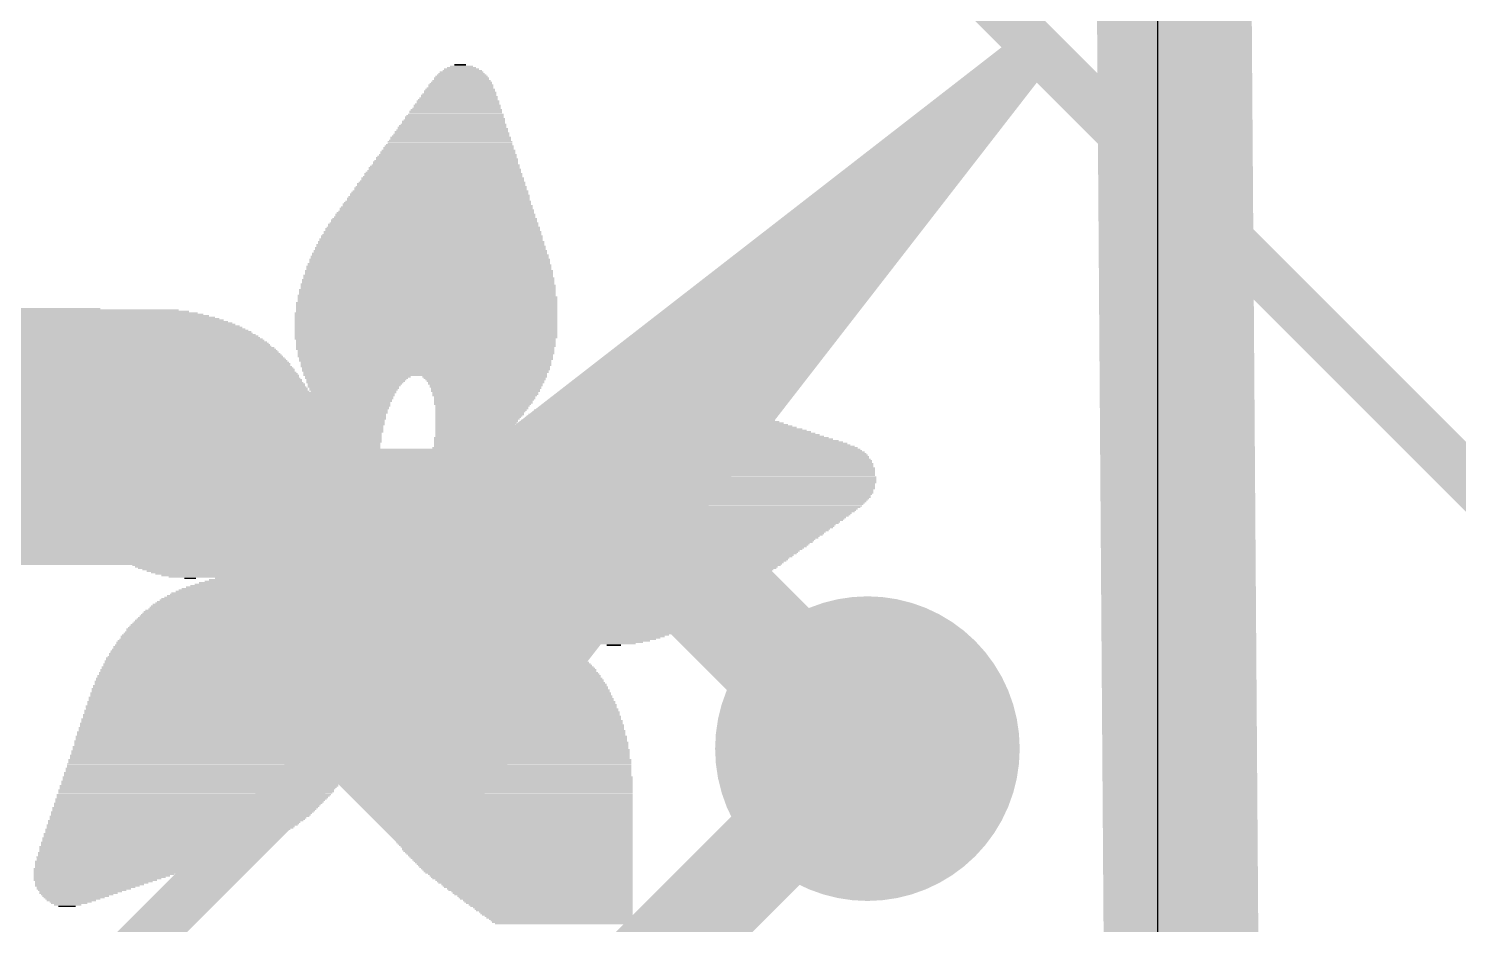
# Model space of a CAD drawing. Extents: x -6.2 to 31.5, y -7.3 to 25.4.
# Drawn here: x 14.815 to 18.57, y 9.19 to 11.543 of the extents above; entities that cross this region are included whole.
import ezdxf

# ---------------------------------------------------------------- set-up
doc = ezdxf.new("R2010")
doc.units = 0
for name, color, linetype in [('1', 12, 'CONTINUOUS'), ('16', 132, 'CONTINUOUS'), ('18', 110, 'CONTINUOUS'), ('20', 53, 'CONTINUOUS'), ('21', 40, 'CONTINUOUS'), ('47', 253, 'CONTINUOUS')]:
    doc.layers.add(name, color=color, linetype=linetype)

# ---------------------------------------------------------------- blocks, each defined once
blk = doc.blocks.new('RECT')
blk.add_solid([(-0.5, -0.5), (0.5, -0.5), (-0.5, 0.5), (0.5, 0.5)])
blk = doc.blocks.new('ROUNDV')
at = {"const_width": 0.5}
blk.add_lwpolyline([(0, -0.25, 1), (0, 0.25, 1), (0, -0.25)], format="xyb", dxfattribs=at)

msp = doc.modelspace()

# ---------------------------------------------------------------- linework, layer by layer
at = {"layer": '1', "const_width": 0.254}
msp.add_lwpolyline([(15.494, 8.128), (17.018, 9.652)], dxfattribs=at)
at = {"layer": '1', "const_width": 0.127}
msp.add_lwpolyline([(17.0629, 9.6071, 1), (16.9731, 9.6969)], format="xyb", dxfattribs=at)
at = {"layer": '16'}
for points, const_width in [([(17.78, 17.78), (17.907, 0)], 0.4064), ([(9.017, 10.287), (16.383, 10.287)], 0.3048), ([(16.383, 10.287), (17.018, 9.652)], 0.3048)]:
    msp.add_lwpolyline(points, dxfattribs=dict(at, const_width=const_width))
at = {"layer": '16', "const_width": 0.1524}
for points in [[(16.4369, 10.3409, 1), (16.3291, 10.2331)], [(16.383, 10.2108, 1), (16.383, 10.3632)], [(16.9641, 9.5981, 1), (17.0719, 9.7059)]]:
    msp.add_lwpolyline(points, format="xyb", dxfattribs=at)
at = {"layer": '20'}
msp.add_line((17.78, 15.24), (17.78, 2.54), dxfattribs=at)
at = {"layer": '47', "const_width": 0.13}
for points in [[(14.478, 14.478), (18.8414, 10.1146)], [(17.4165, 11.4475), (13.7855, 7.8165)], [(17.4165, 11.4475), (15.3983, 9.8808)], [(17.4165, 11.4475), (15.4402, 9.8389)], [(17.4165, 11.4475), (15.5321, 9.7469)], [(15.7159, 9.5631), (17.4165, 11.4475)], [(15.8079, 9.4712), (17.4165, 11.4475)], [(15.8498, 9.4293), (17.4165, 11.4475)], [(15.3983, 9.8808), (15.8498, 9.4293)]]:
    msp.add_lwpolyline(points, dxfattribs=at)
at = {"layer": '47', "const_width": 0.065}
for points in [[(17.4422, 11.4276, 1), (17.3909, 11.4675)], [(17.4417, 11.427, 1), (17.3913, 11.4681)], [(17.4407, 11.4258, 1), (17.3924, 11.4693)], [(17.4395, 11.4246, 1), (17.3936, 11.4705)], [(17.4383, 11.4234, 1), (17.3948, 11.4717)], [(17.4371, 11.4223, 1), (17.396, 11.4727)], [(17.4365, 11.4219, 1), (17.3966, 11.4732)], [(15.4213, 9.9037, 1), (15.3753, 9.8578)], [(15.3784, 9.9064, 1), (15.4182, 9.8551)], [(15.4197, 9.8641, 1), (15.4607, 9.8137)], [(15.5103, 9.7711, 1), (15.5539, 9.7228)], [(15.6918, 9.5849, 1), (15.7401, 9.5413)], [(15.7827, 9.4917, 1), (15.8331, 9.4507)], [(15.8241, 9.4492, 1), (15.8754, 9.4094)], [(15.8268, 9.4063, 1), (15.8727, 9.4523)]]:
    msp.add_lwpolyline(points, format="xyb", dxfattribs=at)

# ---------------------------------------------------------------- block references
at = {"layer": '18', "xscale": 0.8001, "yscale": 0.8001}
msp.add_blockref('ROUNDV', (17.018, 9.652), dxfattribs=at)
msp.add_blockref('ROUNDV', (17.018, 9.652), dxfattribs=at)
at = {"layer": '21'}
for p, xscale, yscale in [((15.9519, 11.4173), 0.1371, 0.0038), ((15.9519, 11.4211), 0.1295, 0.0038), ((15.9519, 11.4249), 0.1219, 0.0038), ((15.9519, 11.4287), 0.1143, 0.0038), ((15.9538, 11.4325), 0.1029, 0.0038), ((15.9519, 11.4364), 0.0915, 0.0039), ((15.9518, 11.4402), 0.0762, 0.0038), ((15.9519, 11.444), 0.0609, 0.0038), ((15.9481, 11.4478), 0.0305, 0.0038), ((15.9462, 11.3792), 0.1867, 0.0038), ((15.9481, 11.383), 0.1829, 0.0038), ((15.9481, 11.3868), 0.1753, 0.0038), ((15.95, 11.3944), 0.1715, 0.0038), ((15.95, 11.3906), 0.1715, 0.0038), ((15.9499, 11.3983), 0.1638, 0.0039), ((15.9518, 11.4021), 0.16, 0.0038), ((15.9518, 11.4059), 0.1524, 0.0038), ((15.9518, 11.4135), 0.1448, 0.0038), ((15.9518, 11.4097), 0.1448, 0.0038), ((15.9404, 11.3411), 0.2286, 0.0038), ((15.9404, 11.3449), 0.221, 0.0038), ((15.9423, 11.3525), 0.2172, 0.0038), ((15.9423, 11.3487), 0.2172, 0.0038), ((15.9423, 11.3563), 0.2096, 0.0038), ((15.9442, 11.3602), 0.2058, 0.0039), ((15.9443, 11.3678), 0.1981, 0.0038), ((15.9462, 11.364), 0.2019, 0.0038), ((15.9462, 11.3716), 0.1943, 0.0038), ((15.9481, 11.3754), 0.1905, 0.0038), ((15.9328, 11.303), 0.2667, 0.0038), ((15.9328, 11.3106), 0.2591, 0.0038), ((15.9347, 11.3068), 0.2629, 0.0038), ((15.9347, 11.3144), 0.2552, 0.0038), ((15.9366, 11.3182), 0.2514, 0.0038), ((15.9366, 11.3259), 0.2438, 0.0038), ((15.9366, 11.3221), 0.2438, 0.0039), ((15.9385, 11.3297), 0.24, 0.0038), ((15.9385, 11.3335), 0.2324, 0.0038), ((15.9404, 11.3373), 0.2286, 0.0038), ((15.9252, 11.2725), 0.2972, 0.0038), ((15.9271, 11.2687), 0.301, 0.0038), ((15.9271, 11.2763), 0.2934, 0.0038), ((15.929, 11.2801), 0.2896, 0.0038), ((15.9271, 11.284), 0.2857, 0.0039), ((15.929, 11.2878), 0.2819, 0.0038), ((15.9309, 11.2916), 0.2781, 0.0038), ((15.9309, 11.2992), 0.2705, 0.0038), ((15.9309, 11.2954), 0.2705, 0.0038), ((15.9176, 11.2306), 0.3429, 0.0038), ((15.9195, 11.2344), 0.3391, 0.0038), ((15.9195, 11.2382), 0.3315, 0.0038), ((15.9214, 11.2459), 0.3277, 0.0039), ((15.9214, 11.242), 0.3277, 0.0038), ((15.9214, 11.2497), 0.3201, 0.0038), ((15.9233, 11.2573), 0.3163, 0.0038), ((15.9233, 11.2535), 0.3163, 0.0038), ((15.9233, 11.2611), 0.3086, 0.0038), ((15.9252, 11.2649), 0.3048, 0.0038), ((15.9099, 11.1925), 0.381, 0.0038), ((15.9118, 11.1963), 0.3772, 0.0038), ((15.9118, 11.2039), 0.3696, 0.0038), ((15.9137, 11.2001), 0.3734, 0.0038), ((15.9138, 11.2078), 0.3657, 0.0039), ((15.9157, 11.2116), 0.3619, 0.0038), ((15.9157, 11.2192), 0.3543, 0.0038), ((15.9157, 11.2154), 0.3543, 0.0038), ((15.9176, 11.223), 0.3505, 0.0038), ((15.9176, 11.2268), 0.3429, 0.0038), ((15.9024, 11.1544), 0.4191, 0.0038), ((15.9043, 11.162), 0.4153, 0.0038), ((15.9043, 11.1582), 0.4153, 0.0038), ((15.9042, 11.1658), 0.4076, 0.0038), ((15.9061, 11.1697), 0.4038, 0.0039), ((15.9061, 11.1773), 0.3962, 0.0038), ((15.908, 11.1735), 0.4, 0.0038), ((15.908, 11.1811), 0.3924, 0.0038), ((15.9099, 11.1849), 0.3886, 0.0038), ((15.9099, 11.1887), 0.381, 0.0038), ((15.8966, 11.1163), 0.461, 0.0038), ((15.8966, 11.1239), 0.4534, 0.0038), ((15.8966, 11.1201), 0.4534, 0.0038), ((15.8985, 11.1277), 0.4496, 0.0038), ((15.8985, 11.1354), 0.442, 0.0038), ((15.8985, 11.1316), 0.442, 0.0039), ((15.9004, 11.1392), 0.4382, 0.0038), ((15.9004, 11.143), 0.4306, 0.0038), ((15.9023, 11.1506), 0.4268, 0.0038), ((15.9023, 11.1468), 0.4268, 0.0038), ((15.8871, 11.082), 0.4953, 0.0038), ((15.889, 11.0782), 0.4991, 0.0038), ((15.889, 11.0858), 0.4915, 0.0038), ((15.8909, 11.0896), 0.4877, 0.0038), ((15.8909, 11.0973), 0.4801, 0.0038), ((15.8909, 11.0935), 0.4801, 0.0039), ((15.8928, 11.1011), 0.4762, 0.0038), ((15.8928, 11.1087), 0.4686, 0.0038), ((15.8947, 11.1049), 0.4724, 0.0038), ((15.8947, 11.1125), 0.4648, 0.0038), ((15.8795, 11.0401), 0.5411, 0.0038), ((15.8814, 11.0439), 0.5373, 0.0038), ((15.8814, 11.0477), 0.5295, 0.0038), ((15.8833, 11.0554), 0.5257, 0.0039), ((15.8833, 11.0515), 0.5257, 0.0038), ((15.8833, 11.0592), 0.5181, 0.0038), ((15.8852, 11.063), 0.5143, 0.0038), ((15.8852, 11.0706), 0.5067, 0.0038), ((15.8871, 11.0668), 0.5105, 0.0038), ((15.8871, 11.0744), 0.5029, 0.0038), ((15.8757, 11.0096), 0.5715, 0.0038), ((15.8757, 11.0058), 0.5715, 0.0038), ((15.8757, 11.0173), 0.5639, 0.0039), ((15.8757, 11.0134), 0.5639, 0.0038), ((15.8776, 11.0211), 0.5601, 0.0038), ((15.8776, 11.0287), 0.5525, 0.0038), ((15.8776, 11.0249), 0.5525, 0.0038), ((15.8795, 11.0325), 0.5487, 0.0038), ((15.8795, 11.0363), 0.5411, 0.0038), ((15.8699, 10.9677), 0.6058, 0.0038), ((15.8699, 10.9753), 0.5982, 0.0038), ((15.8718, 10.9715), 0.602, 0.0038), ((15.8718, 10.983), 0.5944, 0.0038), ((15.8718, 10.9792), 0.5944, 0.0039), ((15.8719, 10.9906), 0.5867, 0.0038), ((15.8719, 10.9868), 0.5867, 0.0038), ((15.8738, 10.9982), 0.5829, 0.0038), ((15.8738, 10.9944), 0.5829, 0.0038), ((15.8738, 11.002), 0.5753, 0.0038), ((15.868, 10.9372), 0.6324, 0.0038), ((15.868, 10.9334), 0.6324, 0.0038), ((15.868, 10.9296), 0.6324, 0.0038), ((15.868, 10.9449), 0.6248, 0.0038), ((15.868, 10.9411), 0.6248, 0.0039), ((15.868, 10.9525), 0.6172, 0.0038), ((15.8699, 10.9487), 0.621, 0.0038), ((15.8699, 10.9601), 0.6134, 0.0038), ((15.8699, 10.9563), 0.6134, 0.0038), ((15.8699, 10.9639), 0.6058, 0.0038), ((15.8642, 10.8953), 0.6554, 0.0038), ((15.8642, 10.8915), 0.6554, 0.0038), ((15.8662, 10.9068), 0.6515, 0.0038), ((15.8662, 10.903), 0.6515, 0.0039), ((15.8662, 10.8991), 0.6515, 0.0038), ((15.8662, 10.9182), 0.6439, 0.0038), ((15.8662, 10.9144), 0.6439, 0.0038), ((15.8662, 10.9106), 0.6439, 0.0038), ((15.8661, 10.9258), 0.6362, 0.0038), ((15.8681, 10.922), 0.6401, 0.0038), ((15.8623, 10.8572), 0.6744, 0.0038), ((15.8623, 10.8534), 0.6744, 0.0038), ((15.8623, 10.8725), 0.6668, 0.0038), ((15.8642, 10.8687), 0.6706, 0.0038), ((15.8642, 10.8649), 0.6706, 0.0039), ((15.8642, 10.861), 0.6706, 0.0038), ((15.8642, 10.8839), 0.663, 0.0038), ((15.8642, 10.8801), 0.663, 0.0038), ((15.8642, 10.8763), 0.663, 0.0038), ((15.8661, 10.8877), 0.6592, 0.0038), ((15.8604, 10.8229), 0.6858, 0.0038), ((15.8604, 10.8191), 0.6858, 0.0038), ((15.8604, 10.8153), 0.6858, 0.0038), ((15.8604, 10.842), 0.6782, 0.0038), ((15.8623, 10.8382), 0.682, 0.0038), ((15.8623, 10.8344), 0.682, 0.0038), ((15.8623, 10.8306), 0.682, 0.0038), ((15.8623, 10.8268), 0.682, 0.0039), ((15.8623, 10.8496), 0.6744, 0.0038), ((15.8623, 10.8458), 0.6744, 0.0038), ((14.9727, 10.781), 0.6858, 0.0038), ((14.9784, 10.7772), 0.6972, 0.0038), ((14.9689, 10.7848), 0.6705, 0.0038), ((14.9651, 10.7887), 0.6477, 0.0039), ((14.9594, 10.7925), 0.6287, 0.0038), ((14.9555, 10.7963), 0.6058, 0.0038), ((14.9479, 10.8001), 0.5754, 0.0038), ((14.9403, 10.8039), 0.5372, 0.0038), ((14.8527, 10.8077), 0.3009, 0.0038), ((15.8585, 10.7963), 0.6896, 0.0038), ((15.8585, 10.7925), 0.6896, 0.0038), ((15.8585, 10.7887), 0.6896, 0.0039), ((15.8585, 10.7848), 0.6896, 0.0038), ((15.8585, 10.781), 0.6896, 0.0038), ((15.8585, 10.7772), 0.6896, 0.0038), ((15.8604, 10.8115), 0.6858, 0.0038), ((15.8604, 10.8077), 0.6858, 0.0038), ((15.8604, 10.8039), 0.6858, 0.0038), ((15.8604, 10.8001), 0.6858, 0.0038), ((15.007, 10.7429), 0.7925, 0.0038), ((15.0051, 10.7467), 0.7887, 0.0038), ((14.9955, 10.7582), 0.762, 0.0038), ((14.9993, 10.7544), 0.7696, 0.0038), ((15.0032, 10.7506), 0.7773, 0.0039), ((14.9936, 10.762), 0.7506, 0.0038), ((14.986, 10.7696), 0.7278, 0.0038), ((14.9898, 10.7658), 0.7354, 0.0038), ((14.9822, 10.7734), 0.7124, 0.0038), ((15.8585, 10.7734), 0.6896, 0.0038), ((15.8585, 10.7696), 0.6896, 0.0038), ((15.8585, 10.7658), 0.6896, 0.0038), ((15.8585, 10.762), 0.6896, 0.0038), ((15.8585, 10.7582), 0.6896, 0.0038), ((15.8585, 10.7544), 0.6896, 0.0038), ((15.8585, 10.7506), 0.6896, 0.0039), ((15.8585, 10.7467), 0.6896, 0.0038), ((15.8585, 10.7429), 0.6896, 0.0038), ((15.0241, 10.7163), 0.842, 0.0038), ((15.0145, 10.7315), 0.8153, 0.0038), ((15.0184, 10.7277), 0.823, 0.0038), ((15.0203, 10.7239), 0.8268, 0.0038), ((15.0241, 10.7201), 0.8344, 0.0038), ((15.0279, 10.7125), 0.842, 0.0039), ((15.0298, 10.7086), 0.8458, 0.0038), ((15.0336, 10.7048), 0.8534, 0.0038), ((15.0089, 10.7391), 0.8039, 0.0038), ((15.0127, 10.7353), 0.8115, 0.0038), ((15.8585, 10.7391), 0.6896, 0.0038), ((15.8585, 10.7353), 0.6896, 0.0038), ((15.8585, 10.7315), 0.6896, 0.0038), ((15.8566, 10.7277), 0.6858, 0.0038), ((15.8585, 10.7239), 0.682, 0.0038), ((15.8585, 10.7201), 0.682, 0.0038), ((15.8585, 10.7163), 0.682, 0.0038), ((15.8585, 10.7125), 0.682, 0.0039), ((15.8585, 10.7086), 0.682, 0.0038), ((15.8566, 10.7048), 0.6782, 0.0038), ((15.0375, 10.6972), 0.8611, 0.0038), ((15.0356, 10.701), 0.8573, 0.0038), ((15.0413, 10.6934), 0.8611, 0.0038), ((15.0451, 10.6858), 0.8687, 0.0038), ((15.0432, 10.6896), 0.8649, 0.0038), ((15.0488, 10.682), 0.8687, 0.0038), ((15.0508, 10.6782), 0.8725, 0.0038), ((15.0564, 10.6705), 0.8763, 0.0038), ((15.0546, 10.6744), 0.8725, 0.0039), ((15.0602, 10.6667), 0.8763, 0.0038), ((15.8566, 10.701), 0.6782, 0.0038), ((15.8585, 10.6972), 0.6744, 0.0038), ((15.8585, 10.6934), 0.6744, 0.0038), ((15.8585, 10.6896), 0.6744, 0.0038), ((15.8566, 10.6858), 0.6706, 0.0038), ((15.8566, 10.682), 0.6706, 0.0038), ((15.8585, 10.6782), 0.6668, 0.0038), ((15.8585, 10.6744), 0.6668, 0.0039), ((15.8566, 10.6705), 0.663, 0.0038), ((15.8585, 10.6667), 0.6592, 0.0038), ((15.0642, 10.6629), 0.8763, 0.0038), ((15.0642, 10.6591), 0.8763, 0.0038), ((15.068, 10.6553), 0.8763, 0.0038), ((15.0718, 10.6515), 0.8763, 0.0038), ((15.0737, 10.6477), 0.8801, 0.0038), ((15.0756, 10.6439), 0.8763, 0.0038), ((15.0794, 10.6401), 0.8763, 0.0038), ((15.0813, 10.6363), 0.8801, 0.0039), ((15.0851, 10.6324), 0.8801, 0.0038), ((15.0869, 10.6286), 0.8763, 0.0038), ((15.8585, 10.6629), 0.6592, 0.0038), ((15.8585, 10.6591), 0.6592, 0.0038), ((15.8566, 10.6553), 0.6553, 0.0038), ((15.8585, 10.6515), 0.6515, 0.0038), ((15.8585, 10.6477), 0.6515, 0.0038), ((15.8566, 10.6439), 0.6477, 0.0038), ((15.8585, 10.6401), 0.6439, 0.0038), ((15.8566, 10.6363), 0.6401, 0.0039), ((15.8566, 10.6324), 0.6401, 0.0038), ((15.6795, 10.6286), 0.2781, 0.0038), ((16.0128, 10.6286), 0.3276, 0.0038), ((15.0907, 10.6248), 0.8763, 0.0038), ((15.0927, 10.621), 0.8801, 0.0038), ((15.0945, 10.6172), 0.8763, 0.0038), ((15.0983, 10.6134), 0.8763, 0.0038), ((15.1023, 10.6096), 0.8763, 0.0038), ((15.1023, 10.6058), 0.8763, 0.0038), ((15.1061, 10.602), 0.8763, 0.0038), ((15.1099, 10.5982), 0.8763, 0.0039), ((15.1099, 10.5943), 0.8763, 0.0038), ((15.1137, 10.5905), 0.8763, 0.0038), ((15.6757, 10.6248), 0.2705, 0.0038), ((15.6737, 10.6172), 0.259, 0.0038), ((15.6718, 10.6134), 0.2552, 0.0038), ((15.6757, 10.621), 0.2629, 0.0038), ((15.6718, 10.6096), 0.2476, 0.0038), ((15.6699, 10.6058), 0.2438, 0.0038), ((15.668, 10.602), 0.24, 0.0038), ((15.6699, 10.5982), 0.2362, 0.0039), ((15.668, 10.5943), 0.2324, 0.0038), ((15.668, 10.5905), 0.2248, 0.0038), ((16.0128, 10.6248), 0.32, 0.0038), ((16.0147, 10.621), 0.3162, 0.0038), ((16.0147, 10.6172), 0.3086, 0.0038), ((16.0166, 10.6134), 0.3048, 0.0038), ((16.0147, 10.6096), 0.301, 0.0038), ((16.0166, 10.6058), 0.2972, 0.0038), ((16.0147, 10.602), 0.2934, 0.0038), ((16.0166, 10.5982), 0.2896, 0.0039), ((16.0147, 10.5943), 0.2858, 0.0038), ((16.0147, 10.5905), 0.2858, 0.0038), ((16.3843, 10.5905), 0.301, 0.0038), ((16.3843, 10.5943), 0.2781, 0.0038), ((16.3843, 10.5982), 0.2477, 0.0039), ((16.3804, 10.602), 0.2171, 0.0038), ((16.3804, 10.6058), 0.1791, 0.0038), ((16.3786, 10.6096), 0.1295, 0.0038), ((16.3767, 10.6134), 0.0495, 0.0038), ((15.2299, 10.5867), 1.1011, 0.0038), ((15.2299, 10.5829), 1.0935, 0.0038), ((15.2299, 10.5791), 1.0935, 0.0038), ((15.2299, 10.5753), 1.0859, 0.0038), ((15.2317, 10.5715), 1.0821, 0.0038), ((15.2317, 10.5677), 1.0745, 0.0038), ((15.2317, 10.5639), 1.0745, 0.0038), ((15.2317, 10.5601), 1.0668, 0.0039), ((15.2337, 10.5562), 1.0629, 0.0038), ((15.2355, 10.5524), 1.0591, 0.0038), ((16.0147, 10.5867), 0.2782, 0.0038), ((16.0147, 10.5829), 0.2782, 0.0038), ((16.0128, 10.5791), 0.2744, 0.0038), ((16.0128, 10.5753), 0.2667, 0.0038), ((16.0128, 10.5715), 0.2667, 0.0038), ((16.007, 10.5562), 0.2553, 0.0038), ((16.0109, 10.5677), 0.2629, 0.0038), ((16.009, 10.5639), 0.2591, 0.0038), ((16.009, 10.5601), 0.2591, 0.0039), ((16.0071, 10.5524), 0.2476, 0.0038), ((16.4072, 10.5524), 0.4915, 0.0038), ((16.4033, 10.5562), 0.4762, 0.0038), ((16.4014, 10.5601), 0.4572, 0.0039), ((16.3976, 10.5639), 0.442, 0.0038), ((16.3957, 10.5677), 0.423, 0.0038), ((16.3938, 10.5715), 0.4038, 0.0038), ((16.3919, 10.5753), 0.3848, 0.0038), ((16.3881, 10.5791), 0.362, 0.0038), ((16.3862, 10.5829), 0.3429, 0.0038), ((16.3862, 10.5867), 0.32, 0.0038), ((15.2337, 10.5486), 1.0553, 0.0038), ((15.2355, 10.5448), 1.0515, 0.0038), ((15.2355, 10.541), 1.0439, 0.0038), ((15.2355, 10.5372), 1.0439, 0.0038), ((15.2375, 10.5334), 1.0401, 0.0038), ((15.2375, 10.5296), 1.0325, 0.0038), ((15.2393, 10.5258), 1.0287, 0.0038), ((15.2393, 10.522), 1.0287, 0.0039), ((15.2413, 10.5181), 1.0249, 0.0038), ((15.2413, 10.5143), 1.0173, 0.0038), ((16.0052, 10.5486), 0.2438, 0.0038), ((16.0052, 10.5448), 0.2438, 0.0038), ((16.0033, 10.541), 0.24, 0.0038), ((16.0014, 10.5372), 0.2362, 0.0038), ((15.9995, 10.5334), 0.2324, 0.0038), ((15.9995, 10.5296), 0.2324, 0.0038), ((15.9976, 10.5258), 0.2286, 0.0038), ((15.9957, 10.522), 0.2247, 0.0039), ((15.9938, 10.5181), 0.2209, 0.0038), ((15.9919, 10.5143), 0.2171, 0.0038), ((16.4414, 10.5143), 0.6668, 0.0038), ((16.4396, 10.5181), 0.6477, 0.0038), ((16.4338, 10.522), 0.6286, 0.0039), ((16.43, 10.5258), 0.6134, 0.0038), ((16.4262, 10.5296), 0.5982, 0.0038), ((16.4243, 10.5334), 0.5791, 0.0038), ((16.4205, 10.5372), 0.5639, 0.0038), ((16.4167, 10.541), 0.5487, 0.0038), ((16.4148, 10.5448), 0.5295, 0.0038), ((16.4091, 10.5486), 0.5105, 0.0038), ((15.2431, 10.5105), 1.0135, 0.0038), ((15.2431, 10.5067), 1.0135, 0.0038), ((15.2451, 10.5029), 1.0096, 0.0038), ((15.2451, 10.4991), 1.002, 0.0038), ((15.247, 10.4953), 0.9982, 0.0038), ((15.247, 10.4915), 0.9982, 0.0038), ((15.2489, 10.4877), 0.9944, 0.0038), ((15.2508, 10.4839), 0.9906, 0.0039), ((15.2489, 10.48), 0.9868, 0.0038), ((16.3519, 10.4991), 0.9372, 0.0038), ((16.3576, 10.4953), 0.9486, 0.0038), ((16.3652, 10.4915), 0.9639, 0.0038), ((16.371, 10.4877), 0.9753, 0.0038), ((16.3824, 10.48), 0.9982, 0.0038), ((15.9919, 10.5105), 0.2171, 0.0038), ((15.99, 10.5067), 0.2133, 0.0038), ((15.9881, 10.5029), 0.2095, 0.0038), ((16.3767, 10.4839), 0.9867, 0.0039), ((16.4529, 10.5029), 0.7125, 0.0038), ((16.449, 10.5067), 0.6973, 0.0038), ((16.4452, 10.5105), 0.682, 0.0038), ((15.2508, 10.4762), 0.983, 0.0038), ((15.2527, 10.4724), 0.9792, 0.0038), ((15.2546, 10.4686), 0.9754, 0.0038), ((15.2546, 10.4648), 0.9754, 0.0038), ((15.2565, 10.461), 0.9716, 0.0038), ((15.2584, 10.4572), 0.9678, 0.0038), ((15.2584, 10.4534), 0.9601, 0.0038), ((15.2584, 10.4496), 0.9601, 0.0038), ((15.2604, 10.4458), 0.9563, 0.0039), ((15.2622, 10.4419), 0.9525, 0.0038), ((16.4338, 10.4419), 1.1164, 0.0038), ((16.3976, 10.4686), 1.0364, 0.0038), ((16.4033, 10.4648), 1.0478, 0.0038), ((16.4109, 10.461), 1.063, 0.0038), ((16.4167, 10.4572), 1.0745, 0.0038), ((16.4261, 10.4496), 1.0935, 0.0038), ((16.4319, 10.4458), 1.1049, 0.0039), ((16.4224, 10.4534), 1.0859, 0.0038), ((16.3881, 10.4762), 1.0096, 0.0038), ((16.3938, 10.4724), 1.021, 0.0038), ((15.2642, 10.4381), 0.9487, 0.0038), ((15.2642, 10.4343), 0.9487, 0.0038), ((15.266, 10.4305), 0.9449, 0.0038), ((15.268, 10.4267), 0.9411, 0.0038), ((15.2698, 10.4229), 0.9373, 0.0038), ((15.2698, 10.4191), 0.9373, 0.0038), ((15.2718, 10.4153), 0.9335, 0.0038), ((15.2736, 10.4115), 0.9297, 0.0038), ((15.2736, 10.4077), 0.9297, 0.0039), ((15.0983, 10.4038), 0.5715, 0.0038), ((15.5823, 10.4038), 0.3124, 0.0038), ((16.449, 10.4077), 1.1621, 0.0039), ((16.449, 10.4038), 1.1621, 0.0038), ((16.4452, 10.4229), 1.1468, 0.0038), ((16.4471, 10.4191), 1.1506, 0.0038), ((16.4471, 10.4153), 1.1506, 0.0038), ((16.449, 10.4115), 1.1545, 0.0038), ((16.4376, 10.4381), 1.124, 0.0038), ((16.4395, 10.4343), 1.1278, 0.0038), ((16.4433, 10.4305), 1.1354, 0.0038), ((16.4452, 10.4267), 1.1392, 0.0038), ((15.0927, 10.4), 0.5524, 0.0038), ((15.0908, 10.3962), 0.541, 0.0038), ((15.0889, 10.3924), 0.5372, 0.0038), ((15.0889, 10.3886), 0.5296, 0.0038), ((15.0908, 10.3848), 0.5258, 0.0038), ((15.0908, 10.381), 0.5182, 0.0038), ((15.0908, 10.3772), 0.5182, 0.0038), ((15.0927, 10.3734), 0.5144, 0.0038), ((15.0946, 10.3696), 0.5106, 0.0039), ((15.0965, 10.3657), 0.5068, 0.0038), ((15.5937, 10.4), 0.2896, 0.0038), ((15.6014, 10.3962), 0.2743, 0.0038), ((15.6071, 10.3924), 0.2629, 0.0038), ((15.6128, 10.3886), 0.2515, 0.0038), ((15.6185, 10.3848), 0.2401, 0.0038), ((15.6223, 10.381), 0.2324, 0.0038), ((15.628, 10.3772), 0.221, 0.0038), ((15.6318, 10.3734), 0.2134, 0.0038), ((15.6375, 10.3696), 0.2096, 0.0039), ((15.6414, 10.3657), 0.2019, 0.0038), ((16.4472, 10.3734), 1.1811, 0.0038), ((16.4472, 10.3696), 1.1811, 0.0039), ((16.449, 10.3657), 1.1849, 0.0038), ((16.449, 10.381), 1.1773, 0.0038), ((16.449, 10.3772), 1.1773, 0.0038), ((16.449, 10.3924), 1.1697, 0.0038), ((16.451, 10.3886), 1.1735, 0.0038), ((16.451, 10.3848), 1.1735, 0.0038), ((16.451, 10.4), 1.1659, 0.0038), ((16.451, 10.3962), 1.1659, 0.0038), ((15.0965, 10.3619), 0.5068, 0.0038), ((15.0984, 10.3581), 0.503, 0.0038), ((15.1003, 10.3543), 0.4992, 0.0038), ((15.1022, 10.3505), 0.503, 0.0038), ((15.1042, 10.3467), 0.4991, 0.0038), ((15.108, 10.3429), 0.4991, 0.0038), ((15.1099, 10.3391), 0.4953, 0.0038), ((15.1118, 10.3353), 0.4991, 0.0038), ((15.1156, 10.3315), 0.4991, 0.0039), ((15.1175, 10.3276), 0.4953, 0.0038), ((15.6452, 10.3619), 0.1943, 0.0038), ((15.6471, 10.3581), 0.1905, 0.0038), ((15.6509, 10.3543), 0.1829, 0.0038), ((15.6566, 10.3505), 0.1791, 0.0038), ((15.6585, 10.3467), 0.1753, 0.0038), ((15.6623, 10.3429), 0.1676, 0.0038), ((15.6642, 10.3391), 0.1638, 0.0038), ((15.6699, 10.3353), 0.16, 0.0038), ((15.6718, 10.3315), 0.1562, 0.0039), ((15.6737, 10.3276), 0.1524, 0.0038), ((16.4338, 10.3276), 1.2002, 0.0038), ((16.4357, 10.3315), 1.1964, 0.0039), ((16.4395, 10.3391), 1.1964, 0.0038), ((16.4395, 10.3353), 1.1964, 0.0038), ((16.4414, 10.3467), 1.1925, 0.0038), ((16.4414, 10.3429), 1.1925, 0.0038), ((16.4453, 10.3543), 1.1925, 0.0038), ((16.4453, 10.3505), 1.1925, 0.0038), ((16.4472, 10.3619), 1.1887, 0.0038), ((16.4472, 10.3581), 1.1887, 0.0038), ((15.1212, 10.3238), 0.4953, 0.0038), ((15.1232, 10.32), 0.4991, 0.0038), ((15.127, 10.3162), 0.4991, 0.0038), ((15.1308, 10.3124), 0.4991, 0.0038), ((15.1365, 10.3048), 0.503, 0.0038), ((15.1346, 10.3086), 0.4991, 0.0038), ((15.1403, 10.301), 0.503, 0.0038), ((15.1442, 10.2972), 0.5029, 0.0038), ((15.1461, 10.2934), 0.5067, 0.0039), ((15.1499, 10.2895), 0.5067, 0.0038), ((15.6794, 10.3238), 0.1486, 0.0038), ((15.6813, 10.32), 0.1448, 0.0038), ((15.6851, 10.3162), 0.1448, 0.0038), ((15.689, 10.3124), 0.1447, 0.0038), ((15.6909, 10.3086), 0.1409, 0.0038), ((15.6947, 10.3048), 0.1409, 0.0038), ((15.6985, 10.301), 0.141, 0.0038), ((15.7042, 10.2972), 0.1448, 0.0038), ((16.3214, 10.2934), 1.3716, 0.0039), ((15.8471, 10.2895), 0.4153, 0.0038), ((16.4071, 10.2972), 1.2078, 0.0038), ((16.4129, 10.301), 1.2039, 0.0038), ((16.4167, 10.3048), 1.2039, 0.0038), ((16.4205, 10.3086), 1.2039, 0.0038), ((16.4243, 10.3124), 1.204, 0.0038), ((16.4262, 10.3162), 1.2002, 0.0038), ((16.43, 10.32), 1.2002, 0.0038), ((16.4338, 10.3238), 1.2002, 0.0038), ((16.5786, 10.2895), 0.8496, 0.0038), ((15.1537, 10.2857), 0.5067, 0.0038), ((15.1593, 10.2819), 0.5105, 0.0038), ((15.1631, 10.2781), 0.5105, 0.0038), ((15.167, 10.2743), 0.5182, 0.0038), ((15.1708, 10.2705), 0.5182, 0.0038), ((15.1765, 10.2667), 0.522, 0.0038), ((15.1803, 10.2629), 0.522, 0.0038), ((15.186, 10.2591), 0.5258, 0.0038), ((15.1898, 10.2553), 0.5258, 0.0039), ((15.1956, 10.2514), 0.5295, 0.0038), ((15.8375, 10.2857), 0.3886, 0.0038), ((15.828, 10.2819), 0.3696, 0.0038), ((15.8223, 10.2781), 0.3506, 0.0038), ((15.8185, 10.2743), 0.3353, 0.0038), ((15.8128, 10.2705), 0.3239, 0.0038), ((15.809, 10.2667), 0.3086, 0.0038), ((15.8052, 10.2629), 0.3009, 0.0038), ((15.8033, 10.2591), 0.2895, 0.0038), ((15.7995, 10.2553), 0.2819, 0.0039), ((15.7957, 10.2514), 0.2743, 0.0038), ((16.5862, 10.2857), 0.8268, 0.0038), ((16.5881, 10.2819), 0.8078, 0.0038), ((16.5901, 10.2781), 0.7963, 0.0038), ((16.5919, 10.2743), 0.7848, 0.0038), ((16.5919, 10.2705), 0.7696, 0.0038), ((16.5919, 10.2667), 0.762, 0.0038), ((16.5919, 10.2629), 0.7544, 0.0038), ((16.59, 10.2591), 0.743, 0.0038), ((16.59, 10.2553), 0.7354, 0.0039), ((16.5881, 10.2514), 0.7316, 0.0038), ((15.2013, 10.2476), 0.5334, 0.0038), ((15.207, 10.2438), 0.5372, 0.0038), ((15.2127, 10.24), 0.541, 0.0038), ((15.2165, 10.2362), 0.5486, 0.0038), ((15.2241, 10.2324), 0.5563, 0.0038), ((15.2299, 10.2286), 0.5601, 0.0038), ((15.2393, 10.2248), 0.5639, 0.0038), ((15.2451, 10.221), 0.5677, 0.0038), ((15.2546, 10.2172), 0.5792, 0.0039), ((15.769, 10.2172), 0.2439, 0.0039), ((15.7728, 10.221), 0.2439, 0.0038), ((15.7785, 10.2286), 0.2476, 0.0038), ((15.7766, 10.2248), 0.2438, 0.0038), ((15.7919, 10.2476), 0.2667, 0.0038), ((15.79, 10.2438), 0.2629, 0.0038), ((15.7861, 10.24), 0.2552, 0.0038), ((15.7842, 10.2362), 0.2514, 0.0038), ((15.7823, 10.2324), 0.2476, 0.0038), ((16.5614, 10.221), 0.6934, 0.0038), ((16.5595, 10.2172), 0.6896, 0.0039), ((16.5672, 10.2248), 0.6973, 0.0038), ((16.5785, 10.24), 0.7125, 0.0038), ((16.5843, 10.2476), 0.7239, 0.0038), ((16.5824, 10.2438), 0.7201, 0.0038), ((16.5767, 10.2362), 0.7087, 0.0038), ((16.5748, 10.2324), 0.7049, 0.0038), ((16.5709, 10.2286), 0.6973, 0.0038), ((15.2642, 10.2133), 0.5905, 0.0038), ((15.2775, 10.2095), 0.6096, 0.0038), ((15.4318, 10.2057), 0.9106, 0.0038), ((15.4337, 10.2019), 0.9068, 0.0038), ((15.4356, 10.1981), 0.903, 0.0038), ((15.4394, 10.1943), 0.8954, 0.0038), ((15.4413, 10.1905), 0.8916, 0.0038), ((15.4432, 10.1867), 0.8878, 0.0038), ((15.447, 10.1829), 0.8878, 0.0038), ((15.4509, 10.1791), 0.8801, 0.0039), ((15.7557, 10.2095), 0.2629, 0.0038), ((15.7652, 10.2133), 0.2515, 0.0038), ((16.5043, 10.1791), 0.6934, 0.0039), ((16.5138, 10.1829), 0.6896, 0.0038), ((16.5176, 10.1867), 0.6896, 0.0038), ((16.5233, 10.1905), 0.6858, 0.0038), ((16.531, 10.1943), 0.6858, 0.0038), ((16.5348, 10.1981), 0.6858, 0.0038), ((16.5405, 10.2019), 0.682, 0.0038), ((16.5462, 10.2057), 0.6858, 0.0038), ((16.55, 10.2095), 0.6858, 0.0038), ((16.5557, 10.2133), 0.6896, 0.0038), ((15.4547, 10.1752), 0.8801, 0.0038), ((15.4585, 10.1714), 0.8801, 0.0038), ((15.4661, 10.1676), 0.8801, 0.0038), ((15.4718, 10.1638), 0.8839, 0.0038), ((15.4794, 10.16), 0.884, 0.0038), ((15.487, 10.1562), 0.8839, 0.0038), ((15.4966, 10.1524), 0.8953, 0.0038), ((15.5137, 10.1486), 0.9144, 0.0038), ((15.9347, 10.1448), 1.7412, 0.0038), ((15.9347, 10.141), 1.726, 0.0039), ((16.4243, 10.1486), 0.7696, 0.0038), ((16.4414, 10.1524), 0.743, 0.0038), ((16.4548, 10.1562), 0.7315, 0.0038), ((16.4642, 10.16), 0.7201, 0.0038), ((16.4757, 10.1638), 0.7124, 0.0038), ((16.4834, 10.1676), 0.7049, 0.0038), ((16.491, 10.1714), 0.6973, 0.0038), ((16.4986, 10.1752), 0.6972, 0.0038), ((15.9366, 10.1371), 1.7145, 0.0038), ((15.9385, 10.1333), 1.703, 0.0038), ((15.9385, 10.1295), 1.6878, 0.0038), ((15.9404, 10.1257), 1.6764, 0.0038), ((15.9423, 10.1219), 1.6574, 0.0038), ((15.9462, 10.1181), 1.6421, 0.0038), ((15.95, 10.1143), 1.6269, 0.0038), ((15.9518, 10.1105), 1.6078, 0.0038), ((15.9576, 10.1067), 1.5887, 0.0038), ((15.9633, 10.1029), 1.5621, 0.0039), ((15.3861, 10.0648), 0.3695, 0.0039), ((15.3918, 10.0686), 0.3657, 0.0038), ((15.3994, 10.0724), 0.3658, 0.0038), ((15.2393, 10.099), 0.0305, 0.0038), ((15.4089, 10.0762), 0.362, 0.0038), ((15.4184, 10.08), 0.3581, 0.0038), ((15.428, 10.0838), 0.3543, 0.0038), ((15.4375, 10.0876), 0.3505, 0.0038), ((15.4509, 10.0914), 0.3467, 0.0038), ((15.4623, 10.0952), 0.3467, 0.0038), ((16.0223, 10.099), 1.4364, 0.0038), ((16.2014, 10.0952), 1.0706, 0.0038), ((16.2014, 10.0914), 1.0554, 0.0038), ((16.2014, 10.0876), 1.0478, 0.0038), ((16.1995, 10.0838), 1.0363, 0.0038), ((16.1975, 10.0762), 1.0249, 0.0038), ((16.1995, 10.08), 1.0287, 0.0038), ((16.1957, 10.0724), 1.0135, 0.0038), ((15.7556, 10.0648), 0.1334, 0.0039), ((16.1938, 10.0686), 1.0097, 0.0038), ((16.2738, 10.0648), 0.842, 0.0039), ((15.3289, 10.0267), 0.3848, 0.0039), ((15.3327, 10.0305), 0.3848, 0.0038), ((15.3384, 10.0343), 0.381, 0.0038), ((15.3422, 10.0381), 0.381, 0.0038), ((15.3499, 10.0419), 0.381, 0.0038), ((15.3537, 10.0457), 0.381, 0.0038), ((15.3594, 10.0495), 0.3772, 0.0038), ((15.3651, 10.0533), 0.3734, 0.0038), ((15.3727, 10.0571), 0.3734, 0.0038), ((15.3765, 10.0609), 0.3734, 0.0038), ((15.7404, 10.0267), 0.1181, 0.0039), ((15.7442, 10.0419), 0.1181, 0.0038), ((15.7442, 10.0381), 0.1181, 0.0038), ((15.7442, 10.0343), 0.1181, 0.0038), ((15.7423, 10.0305), 0.1143, 0.0038), ((15.7518, 10.0609), 0.1258, 0.0038), ((15.7499, 10.0571), 0.122, 0.0038), ((15.748, 10.0533), 0.1182, 0.0038), ((15.748, 10.0495), 0.1182, 0.0038), ((15.7461, 10.0457), 0.1143, 0.0038), ((16.2738, 10.0609), 0.8268, 0.0038), ((16.2757, 10.0571), 0.8154, 0.0038), ((16.2737, 10.0533), 0.8039, 0.0038), ((16.2757, 10.0495), 0.7925, 0.0038), ((16.2757, 10.0457), 0.7848, 0.0038), ((16.2738, 10.0419), 0.7734, 0.0038), ((16.2738, 10.0381), 0.7658, 0.0038), ((16.2719, 10.0343), 0.7544, 0.0038), ((16.2719, 10.0305), 0.7468, 0.0038), ((16.2719, 10.0267), 0.7391, 0.0039), ((15.2908, 9.9886), 0.3924, 0.0039), ((15.2927, 9.9924), 0.3886, 0.0038), ((15.2965, 9.9962), 0.3886, 0.0038), ((15.3003, 10), 0.3886, 0.0038), ((15.3041, 10.0038), 0.3886, 0.0038), ((15.3079, 10.0076), 0.3887, 0.0038), ((15.3117, 10.0114), 0.3887, 0.0038), ((15.3156, 10.0152), 0.3886, 0.0038), ((15.3213, 10.019), 0.3848, 0.0038), ((15.3251, 10.0228), 0.3848, 0.0038), ((15.7328, 9.9886), 0.1409, 0.0039), ((15.7328, 9.9962), 0.1333, 0.0038), ((15.7328, 9.9924), 0.1333, 0.0038), ((15.7347, 10.0038), 0.1295, 0.0038), ((15.7347, 10), 0.1295, 0.0038), ((15.7366, 10.0114), 0.1257, 0.0038), ((15.7366, 10.0076), 0.1257, 0.0038), ((15.7385, 10.019), 0.1219, 0.0038), ((15.7385, 10.0152), 0.1219, 0.0038), ((15.7404, 10.0228), 0.1181, 0.0038), ((16.27, 10.0228), 0.7277, 0.0038), ((16.27, 10.019), 0.7201, 0.0038), ((16.27, 10.0152), 0.7125, 0.0038), ((16.2681, 10.0114), 0.7011, 0.0038), ((16.2681, 10.0076), 0.6934, 0.0038), ((16.2643, 10.0038), 0.6858, 0.0038), ((16.2624, 10), 0.6743, 0.0038), ((16.2624, 9.9962), 0.6667, 0.0038), ((16.2567, 9.9886), 0.6477, 0.0039), ((16.2605, 9.9924), 0.6553, 0.0038), ((15.2584, 9.9505), 0.3962, 0.0039), ((15.2622, 9.9543), 0.3962, 0.0038), ((15.266, 9.9581), 0.3963, 0.0038), ((15.2698, 9.9657), 0.3963, 0.0038), ((15.268, 9.9619), 0.3925, 0.0038), ((15.2736, 9.9695), 0.3963, 0.0038), ((15.2756, 9.9733), 0.3925, 0.0038), ((15.2794, 9.9771), 0.3924, 0.0038), ((15.2832, 9.9809), 0.3924, 0.0038), ((15.287, 9.9847), 0.3924, 0.0038), ((15.7233, 9.9505), 0.1753, 0.0039), ((15.7233, 9.9543), 0.1677, 0.0038), ((15.7252, 9.9581), 0.1639, 0.0038), ((15.7271, 9.9657), 0.1601, 0.0038), ((15.7271, 9.9619), 0.1601, 0.0038), ((15.727, 9.9695), 0.1524, 0.0038), ((15.729, 9.9771), 0.1485, 0.0038), ((15.729, 9.9733), 0.1485, 0.0038), ((15.7309, 9.9809), 0.1447, 0.0038), ((15.7328, 9.9847), 0.1409, 0.0038), ((16.2548, 9.9847), 0.6363, 0.0038), ((16.2528, 9.9809), 0.6248, 0.0038), ((16.2509, 9.9771), 0.621, 0.0038), ((16.2471, 9.9733), 0.6058, 0.0038), ((16.2433, 9.9695), 0.5982, 0.0038), ((16.2414, 9.9657), 0.5868, 0.0038), ((16.0661, 9.9619), 0.2286, 0.0038), ((16.07, 9.9581), 0.2363, 0.0038), ((16.0738, 9.9543), 0.2363, 0.0038), ((16.0776, 9.9505), 0.2439, 0.0039), ((16.3557, 9.9619), 0.3429, 0.0038), ((16.3557, 9.9581), 0.32, 0.0038), ((16.3576, 9.9543), 0.301, 0.0038), ((16.3557, 9.9505), 0.282, 0.0039), ((15.2393, 9.92), 0.4039, 0.0038), ((15.2375, 9.9162), 0.4001, 0.0038), ((15.2413, 9.9238), 0.4001, 0.0038), ((15.2451, 9.9314), 0.4, 0.0038), ((15.2451, 9.9276), 0.4, 0.0038), ((15.2489, 9.9352), 0.4, 0.0038), ((15.2508, 9.939), 0.3962, 0.0038), ((15.2565, 9.9466), 0.4, 0.0038), ((15.2546, 9.9428), 0.3962, 0.0038), ((15.7137, 9.9162), 0.2172, 0.0038), ((15.7137, 9.92), 0.2096, 0.0038), ((15.7156, 9.9238), 0.2058, 0.0038), ((15.7176, 9.9276), 0.2019, 0.0038), ((15.7176, 9.9314), 0.1943, 0.0038), ((15.7195, 9.9352), 0.1905, 0.0038), ((15.7214, 9.939), 0.1867, 0.0038), ((15.7214, 9.9466), 0.1791, 0.0038), ((15.7214, 9.9428), 0.1791, 0.0038), ((16.0814, 9.9466), 0.2438, 0.0038), ((16.0852, 9.9428), 0.2514, 0.0038), ((16.089, 9.939), 0.2514, 0.0038), ((16.0928, 9.9352), 0.259, 0.0038), ((16.0967, 9.9314), 0.2591, 0.0038), ((16.0985, 9.9276), 0.2629, 0.0038), ((16.1043, 9.9238), 0.2667, 0.0038), ((16.1061, 9.92), 0.2705, 0.0038), ((16.11, 9.9162), 0.2705, 0.0038), ((16.3557, 9.9466), 0.259, 0.0038), ((16.3557, 9.9428), 0.2362, 0.0038), ((16.3557, 9.939), 0.2134, 0.0038), ((16.3557, 9.9352), 0.1828, 0.0038), ((16.3538, 9.9314), 0.1486, 0.0038), ((16.3538, 9.9276), 0.1105, 0.0038), ((16.3519, 9.9238), 0.0381, 0.0038), ((15.2223, 9.8819), 0.4153, 0.0038), ((15.2223, 9.8781), 0.4153, 0.0038), ((15.2241, 9.8895), 0.4115, 0.0038), ((15.2241, 9.8857), 0.4115, 0.0038), ((15.2261, 9.8933), 0.4077, 0.0038), ((15.2299, 9.9009), 0.4077, 0.0038), ((15.2299, 9.8971), 0.4077, 0.0038), ((15.2317, 9.9047), 0.4039, 0.0038), ((15.2337, 9.9085), 0.4077, 0.0038), ((15.2355, 9.9123), 0.4039, 0.0039), ((15.7004, 9.8781), 0.2743, 0.0038), ((15.7023, 9.8819), 0.2705, 0.0038), ((15.7023, 9.8857), 0.2629, 0.0038), ((15.7042, 9.8895), 0.2591, 0.0038), ((15.7061, 9.8933), 0.2476, 0.0038), ((15.708, 9.8971), 0.2438, 0.0038), ((15.7099, 9.9009), 0.24, 0.0038), ((15.7099, 9.9047), 0.2324, 0.0038), ((15.7118, 9.9085), 0.2286, 0.0038), ((15.7118, 9.9123), 0.221, 0.0039), ((16.1137, 9.9123), 0.2781, 0.0039), ((16.1157, 9.9085), 0.2819, 0.0038), ((16.1195, 9.9047), 0.2819, 0.0038), ((16.1214, 9.9009), 0.2858, 0.0038), ((16.1252, 9.8971), 0.2858, 0.0038), ((16.1271, 9.8933), 0.2896, 0.0038), ((16.129, 9.8895), 0.2934, 0.0038), ((16.1328, 9.8857), 0.2934, 0.0038), ((16.1347, 9.8819), 0.2972, 0.0038), ((16.1366, 9.8781), 0.301, 0.0038), ((15.2165, 9.8438), 0.442, 0.0038), ((15.2203, 9.84), 0.4496, 0.0038), ((15.2165, 9.8514), 0.4344, 0.0038), ((15.2165, 9.8476), 0.4344, 0.0038), ((15.2165, 9.859), 0.4268, 0.0038), ((15.2165, 9.8552), 0.4268, 0.0038), ((15.2185, 9.8666), 0.4229, 0.0038), ((15.2185, 9.8628), 0.4229, 0.0038), ((15.2204, 9.8742), 0.4191, 0.0039), ((15.2204, 9.8704), 0.4191, 0.0038), ((15.6756, 9.84), 0.3696, 0.0038), ((15.6814, 9.8438), 0.3581, 0.0038), ((15.6833, 9.8476), 0.3467, 0.0038), ((15.6852, 9.8514), 0.3353, 0.0038), ((15.689, 9.8552), 0.3277, 0.0038), ((15.6909, 9.859), 0.3163, 0.0038), ((15.6947, 9.8628), 0.3086, 0.0038), ((15.6947, 9.8666), 0.301, 0.0038), ((15.6985, 9.8704), 0.2934, 0.0038), ((15.6985, 9.8742), 0.2857, 0.0039), ((16.1404, 9.8742), 0.301, 0.0039), ((16.1423, 9.8704), 0.3048, 0.0038), ((16.1442, 9.8666), 0.3086, 0.0038), ((16.1462, 9.8628), 0.3125, 0.0038), ((16.15, 9.859), 0.3125, 0.0038), ((16.15, 9.8552), 0.3125, 0.0038), ((16.1518, 9.8514), 0.3163, 0.0038), ((16.1538, 9.8476), 0.3201, 0.0038), ((16.1557, 9.8438), 0.3239, 0.0038), ((16.1557, 9.84), 0.3239, 0.0038), ((15.4318, 9.8095), 0.903, 0.0038), ((15.4337, 9.8057), 0.9068, 0.0038), ((15.4356, 9.8019), 0.9106, 0.0038), ((15.4318, 9.8171), 0.8953, 0.0038), ((15.4318, 9.8133), 0.8953, 0.0038), ((15.4299, 9.8247), 0.8839, 0.0038), ((15.428, 9.8285), 0.8801, 0.0038), ((15.4318, 9.8209), 0.8877, 0.0038), ((15.226, 9.8361), 0.4686, 0.0039), ((15.4299, 9.8323), 0.8763, 0.0038), ((15.6661, 9.8361), 0.3962, 0.0039), ((16.1595, 9.8361), 0.3238, 0.0039), ((16.1614, 9.8323), 0.3276, 0.0038), ((16.1614, 9.8285), 0.3276, 0.0038), ((16.1633, 9.8247), 0.3314, 0.0038), ((16.1652, 9.8209), 0.3352, 0.0038), ((16.1652, 9.8171), 0.3352, 0.0038), ((16.1671, 9.8133), 0.339, 0.0038), ((16.1671, 9.8095), 0.339, 0.0038), ((16.1691, 9.8057), 0.3429, 0.0038), ((16.1691, 9.8019), 0.3429, 0.0038), ((15.4508, 9.7638), 0.9716, 0.0038), ((15.4451, 9.7752), 0.9525, 0.0038), ((15.4471, 9.7714), 0.9563, 0.0038), ((15.4509, 9.7676), 0.9639, 0.0038), ((15.4394, 9.7866), 0.9334, 0.0038), ((15.4413, 9.7828), 0.9372, 0.0038), ((15.4432, 9.779), 0.941, 0.0038), ((15.4356, 9.798), 0.9182, 0.0039), ((15.4375, 9.7942), 0.922, 0.0038), ((15.4394, 9.7904), 0.9258, 0.0038), ((16.1709, 9.7638), 0.3772, 0.0038), ((16.1728, 9.7676), 0.3734, 0.0038), ((16.1728, 9.7752), 0.3658, 0.0038), ((16.1728, 9.7714), 0.3658, 0.0038), ((16.1709, 9.7866), 0.3544, 0.0038), ((16.1728, 9.7828), 0.3582, 0.0038), ((16.1728, 9.779), 0.3582, 0.0038), ((16.1729, 9.7904), 0.3505, 0.0038), ((16.171, 9.798), 0.3467, 0.0039), ((16.171, 9.7942), 0.3467, 0.0038), ((15.6623, 9.7295), 1.4173, 0.0038), ((15.6642, 9.7257), 1.4211, 0.0038), ((15.6623, 9.7409), 1.4097, 0.0038), ((15.6642, 9.7371), 1.4135, 0.0038), ((15.6642, 9.7333), 1.4135, 0.0038), ((15.6623, 9.7523), 1.4021, 0.0038), ((15.6642, 9.7485), 1.4059, 0.0038), ((15.6642, 9.7447), 1.4059, 0.0038), ((15.4565, 9.7599), 0.983, 0.0039), ((15.6642, 9.7561), 1.3983, 0.0038), ((16.1671, 9.7599), 0.3848, 0.0039), ((15.3155, 9.6952), 0.7467, 0.0038), ((15.3137, 9.6914), 0.7429, 0.0038), ((15.3137, 9.6876), 0.7429, 0.0038), ((15.3175, 9.7066), 0.7429, 0.0038), ((15.3175, 9.7028), 0.7429, 0.0038), ((15.3175, 9.699), 0.7429, 0.0038), ((15.6623, 9.718), 1.4249, 0.0038), ((15.6642, 9.7142), 1.4288, 0.0038), ((15.6642, 9.7104), 1.4288, 0.0038), ((15.6642, 9.7218), 1.4211, 0.0039), ((16.0357, 9.7066), 0.6858, 0.0038), ((16.0357, 9.7028), 0.6858, 0.0038), ((16.0376, 9.699), 0.6896, 0.0038), ((16.0376, 9.6952), 0.6896, 0.0038), ((16.0376, 9.6914), 0.6896, 0.0038), ((16.0376, 9.6876), 0.6896, 0.0038), ((15.3041, 9.6571), 0.7467, 0.0038), ((15.3023, 9.6533), 0.7429, 0.0038), ((15.3079, 9.6723), 0.7467, 0.0038), ((15.3061, 9.6685), 0.7429, 0.0038), ((15.3061, 9.6647), 0.7429, 0.0038), ((15.3061, 9.6609), 0.7429, 0.0038), ((15.3117, 9.6837), 0.7467, 0.0039), ((15.3099, 9.6799), 0.7429, 0.0038), ((15.3099, 9.6761), 0.7429, 0.0038), ((16.0395, 9.6837), 0.6934, 0.0039), ((16.0395, 9.6799), 0.6934, 0.0038), ((16.0395, 9.6761), 0.6934, 0.0038), ((16.0395, 9.6723), 0.6934, 0.0038), ((16.0414, 9.6685), 0.6972, 0.0038), ((16.0414, 9.6647), 0.6972, 0.0038), ((16.0414, 9.6609), 0.6972, 0.0038), ((16.0414, 9.6571), 0.6972, 0.0038), ((16.0414, 9.6533), 0.6972, 0.0038), ((15.2908, 9.6228), 0.743, 0.0038), ((15.2908, 9.619), 0.743, 0.0038), ((15.2908, 9.6152), 0.743, 0.0038), ((15.2965, 9.6342), 0.7468, 0.0038), ((15.2946, 9.6304), 0.743, 0.0038), ((15.2946, 9.6266), 0.743, 0.0038), ((15.3003, 9.6456), 0.7468, 0.0039), ((15.2984, 9.6418), 0.743, 0.0038), ((15.2984, 9.638), 0.743, 0.0038), ((15.3023, 9.6495), 0.7429, 0.0038), ((16.0433, 9.6495), 0.701, 0.0038), ((16.0433, 9.6456), 0.701, 0.0039), ((16.0433, 9.6418), 0.701, 0.0038), ((16.0433, 9.638), 0.701, 0.0038), ((16.0433, 9.6342), 0.701, 0.0038), ((16.0433, 9.6304), 0.701, 0.0038), ((16.0433, 9.6266), 0.701, 0.0038), ((16.0452, 9.6228), 0.7048, 0.0038), ((16.0452, 9.619), 0.7048, 0.0038), ((16.0452, 9.6152), 0.7048, 0.0038), ((15.2718, 9.5771), 0.7353, 0.0038), ((15.2774, 9.5885), 0.7391, 0.0038), ((15.2774, 9.5847), 0.7391, 0.0038), ((15.2756, 9.5809), 0.7353, 0.0038), ((15.2832, 9.5999), 0.743, 0.0038), ((15.2813, 9.5961), 0.7391, 0.0038), ((15.2813, 9.5923), 0.7391, 0.0038), ((15.287, 9.6114), 0.743, 0.0038), ((15.287, 9.6075), 0.743, 0.0039), ((15.2851, 9.6037), 0.7392, 0.0038), ((16.0452, 9.6114), 0.7048, 0.0038), ((16.0452, 9.6075), 0.7048, 0.0039), ((16.0452, 9.6037), 0.7048, 0.0038), ((16.0452, 9.5999), 0.7048, 0.0038), ((16.0471, 9.5961), 0.701, 0.0038), ((16.0471, 9.5923), 0.701, 0.0038), ((16.0471, 9.5885), 0.701, 0.0038), ((16.0471, 9.5847), 0.701, 0.0038), ((16.0471, 9.5809), 0.701, 0.0038), ((16.049, 9.5771), 0.7048, 0.0038), ((15.2547, 9.5428), 0.7239, 0.0038), ((15.2547, 9.539), 0.7239, 0.0038), ((15.2622, 9.5542), 0.7315, 0.0038), ((15.2584, 9.5466), 0.7239, 0.0038), ((15.2604, 9.5504), 0.7277, 0.0038), ((15.266, 9.5618), 0.7315, 0.0038), ((15.268, 9.5656), 0.7353, 0.0038), ((15.2642, 9.558), 0.7277, 0.0038), ((15.2698, 9.5694), 0.7315, 0.0039), ((15.2718, 9.5733), 0.7353, 0.0038), ((16.0509, 9.5733), 0.701, 0.0038), ((16.0509, 9.5694), 0.701, 0.0039), ((16.0509, 9.5656), 0.701, 0.0038), ((16.0509, 9.5618), 0.701, 0.0038), ((16.0528, 9.558), 0.6972, 0.0038), ((16.0528, 9.5542), 0.6972, 0.0038), ((16.0528, 9.5504), 0.6972, 0.0038), ((16.0547, 9.5466), 0.6934, 0.0038), ((16.0547, 9.5428), 0.6934, 0.0038), ((16.0547, 9.539), 0.6934, 0.0038), ((15.2317, 9.5047), 0.7011, 0.0038), ((15.2337, 9.5085), 0.7049, 0.0038), ((15.2299, 9.5009), 0.6973, 0.0038), ((15.2393, 9.5161), 0.7087, 0.0038), ((15.2413, 9.5199), 0.7125, 0.0038), ((15.2375, 9.5123), 0.7049, 0.0038), ((15.247, 9.5275), 0.7163, 0.0038), ((15.2489, 9.5313), 0.7201, 0.0039), ((15.2451, 9.5237), 0.7125, 0.0038), ((15.2527, 9.5352), 0.72, 0.0038), ((16.0547, 9.5352), 0.6934, 0.0038), ((16.0566, 9.5313), 0.6896, 0.0039), ((16.0566, 9.5275), 0.6896, 0.0038), ((16.0585, 9.5237), 0.6858, 0.0038), ((16.0585, 9.5199), 0.6858, 0.0038), ((16.0585, 9.5161), 0.6858, 0.0038), ((16.0604, 9.5123), 0.682, 0.0038), ((16.0604, 9.5085), 0.682, 0.0038), ((16.0623, 9.5047), 0.6782, 0.0038), ((16.0623, 9.5009), 0.6782, 0.0038), ((15.2012, 9.4628), 0.6705, 0.0038), ((15.2108, 9.4742), 0.682, 0.0038), ((15.207, 9.4704), 0.6744, 0.0038), ((15.2051, 9.4666), 0.6706, 0.0038), ((15.2184, 9.4856), 0.6896, 0.0038), ((15.2165, 9.4818), 0.6858, 0.0038), ((15.2146, 9.478), 0.682, 0.0038), ((15.226, 9.4971), 0.6972, 0.0038), ((15.2241, 9.4932), 0.6934, 0.0039), ((15.2222, 9.4894), 0.6896, 0.0038), ((16.0623, 9.4971), 0.6782, 0.0038), ((16.0642, 9.4932), 0.6744, 0.0039), ((16.0642, 9.4894), 0.6744, 0.0038), ((16.0662, 9.4856), 0.6705, 0.0038), ((16.0662, 9.4818), 0.6705, 0.0038), ((16.068, 9.478), 0.6667, 0.0038), ((16.068, 9.4742), 0.6667, 0.0038), ((16.07, 9.4704), 0.6629, 0.0038), ((16.07, 9.4666), 0.6629, 0.0038), ((16.0719, 9.4628), 0.6591, 0.0038), ((15.1689, 9.4285), 0.6286, 0.0038), ((15.1651, 9.4247), 0.621, 0.0038), ((15.1765, 9.4361), 0.6362, 0.0038), ((15.1746, 9.4323), 0.6324, 0.0038), ((15.1804, 9.4399), 0.6439, 0.0038), ((15.1861, 9.4437), 0.6477, 0.0038), ((15.1918, 9.4513), 0.6591, 0.0038), ((15.188, 9.4475), 0.6515, 0.0038), ((15.1974, 9.459), 0.6629, 0.0038), ((15.1956, 9.4551), 0.6591, 0.0039), ((16.0738, 9.459), 0.6553, 0.0038), ((16.0738, 9.4551), 0.6553, 0.0039), ((16.0756, 9.4513), 0.6515, 0.0038), ((16.0756, 9.4475), 0.6515, 0.0038), ((16.0776, 9.4437), 0.6477, 0.0038), ((16.0795, 9.4399), 0.6439, 0.0038), ((16.0795, 9.4361), 0.6439, 0.0038), ((16.0814, 9.4323), 0.6401, 0.0038), ((16.0832, 9.4285), 0.6363, 0.0038), ((16.0852, 9.4247), 0.6324, 0.0038), ((15.1288, 9.3942), 0.5715, 0.0038), ((15.1232, 9.3904), 0.5601, 0.0038), ((15.1441, 9.4056), 0.5944, 0.0038), ((15.1384, 9.4018), 0.583, 0.0038), ((15.1346, 9.398), 0.5753, 0.0038), ((15.1536, 9.4132), 0.6058, 0.0038), ((15.1498, 9.4094), 0.5982, 0.0038), ((15.1575, 9.417), 0.6135, 0.0039), ((15.1613, 9.4209), 0.6134, 0.0038), ((16.0852, 9.4209), 0.6324, 0.0038), ((16.0871, 9.417), 0.6286, 0.0039), ((16.089, 9.4132), 0.6248, 0.0038), ((16.0909, 9.4094), 0.621, 0.0038), ((16.0909, 9.4056), 0.621, 0.0038), ((16.0928, 9.4018), 0.6172, 0.0038), ((16.0947, 9.398), 0.6134, 0.0038), ((16.0966, 9.3942), 0.6096, 0.0038), ((16.0985, 9.3904), 0.6058, 0.0038), ((15.0679, 9.3561), 0.4724, 0.0038), ((15.0622, 9.3523), 0.461, 0.0038), ((15.0869, 9.3675), 0.5029, 0.0038), ((15.0756, 9.3599), 0.4801, 0.0038), ((15.0813, 9.3637), 0.4915, 0.0038), ((15.106, 9.3789), 0.5334, 0.0039), ((15.1003, 9.3751), 0.522, 0.0038), ((15.0946, 9.3713), 0.5106, 0.0038), ((15.1136, 9.3828), 0.541, 0.0038), ((15.1194, 9.3866), 0.5525, 0.0038), ((16.0985, 9.3866), 0.6058, 0.0038), ((16.1004, 9.3828), 0.602, 0.0038), ((16.1023, 9.3789), 0.5982, 0.0039), ((16.1043, 9.3751), 0.5943, 0.0038), ((16.1061, 9.3713), 0.5905, 0.0038), ((16.1081, 9.3675), 0.5867, 0.0038), ((16.11, 9.3637), 0.5829, 0.0038), ((16.1119, 9.3599), 0.5791, 0.0038), ((16.1137, 9.3561), 0.5753, 0.0038), ((16.1157, 9.3523), 0.5715, 0.0038), ((15.0298, 9.3332), 0.4038, 0.0038), ((15.0241, 9.3294), 0.3924, 0.0038), ((15.0184, 9.3256), 0.381, 0.0038), ((15.0127, 9.3218), 0.3696, 0.0038), ((15.007, 9.318), 0.3581, 0.0038), ((15.0356, 9.337), 0.4153, 0.0038), ((15.0013, 9.3142), 0.3467, 0.0038), ((15.0488, 9.3447), 0.4343, 0.0038), ((15.0546, 9.3485), 0.4458, 0.0038), ((15.0432, 9.3408), 0.4229, 0.0039), ((16.1176, 9.3485), 0.5677, 0.0038), ((16.1195, 9.3447), 0.5639, 0.0038), ((16.1213, 9.3408), 0.5601, 0.0039), ((16.1233, 9.337), 0.5562, 0.0038), ((16.1252, 9.3332), 0.5524, 0.0038), ((16.1271, 9.3294), 0.5486, 0.0038), ((16.129, 9.3256), 0.5448, 0.0038), ((16.1328, 9.3218), 0.5372, 0.0038), ((16.1347, 9.318), 0.5334, 0.0038), ((16.1366, 9.3142), 0.5296, 0.0038), ((14.9956, 9.3104), 0.3353, 0.0038), ((14.9898, 9.3066), 0.3238, 0.0038), ((14.986, 9.3027), 0.3086, 0.0039), ((14.9803, 9.2989), 0.2972, 0.0038), ((14.9689, 9.2913), 0.2743, 0.0038), ((14.9746, 9.2951), 0.2857, 0.0038), ((14.9651, 9.2875), 0.2591, 0.0038), ((14.9594, 9.2837), 0.2477, 0.0038), ((14.9555, 9.2799), 0.2324, 0.0038), ((14.9517, 9.2761), 0.2172, 0.0038), ((16.1385, 9.3104), 0.5258, 0.0038), ((16.1424, 9.3066), 0.5181, 0.0038), ((16.1442, 9.3027), 0.5143, 0.0039), ((16.1462, 9.2989), 0.5105, 0.0038), ((16.15, 9.2951), 0.5029, 0.0038), ((16.1518, 9.2913), 0.4991, 0.0038), ((16.1538, 9.2875), 0.4953, 0.0038), ((16.1576, 9.2837), 0.4877, 0.0038), ((16.1594, 9.2799), 0.4839, 0.0038), ((16.1633, 9.2761), 0.4762, 0.0038), ((14.946, 9.2723), 0.2058, 0.0038), ((14.9422, 9.2685), 0.1905, 0.0038), ((14.9384, 9.2646), 0.1753, 0.0039), ((14.9346, 9.2608), 0.16, 0.0038), ((14.9308, 9.257), 0.1447, 0.0038), ((14.927, 9.2532), 0.1295, 0.0038), ((14.9251, 9.2494), 0.1105, 0.0038), ((14.9213, 9.2456), 0.0953, 0.0038), ((14.9174, 9.2418), 0.0724, 0.0038), ((14.9156, 9.238), 0.0457, 0.0038), ((16.1652, 9.2723), 0.4724, 0.0038), ((16.1671, 9.2685), 0.4686, 0.0038), ((16.1709, 9.2646), 0.461, 0.0039), ((16.1728, 9.2608), 0.4572, 0.0038), ((16.1747, 9.257), 0.4534, 0.0038), ((16.1785, 9.2532), 0.4458, 0.0038), ((16.1805, 9.2494), 0.4419, 0.0038), ((16.1823, 9.2456), 0.4381, 0.0038), ((16.1862, 9.2418), 0.4305, 0.0038), ((16.1881, 9.238), 0.4267, 0.0038), ((16.1919, 9.2342), 0.4191, 0.0038), ((16.1938, 9.2304), 0.4153, 0.0038), ((16.1957, 9.2265), 0.4115, 0.0039), ((16.1995, 9.2227), 0.4038, 0.0038), ((16.2014, 9.2189), 0.4, 0.0038), ((16.2033, 9.2151), 0.3962, 0.0038), ((16.2071, 9.2113), 0.3886, 0.0038), ((16.209, 9.2075), 0.3848, 0.0038), ((16.2128, 9.2037), 0.3772, 0.0038), ((16.2147, 9.1999), 0.3734, 0.0038), ((16.2166, 9.1961), 0.3696, 0.0038), ((16.2204, 9.1923), 0.3619, 0.0038)]:
    msp.add_blockref('RECT', p, dxfattribs=dict(at, xscale=xscale, yscale=yscale))

doc.saveas('drawing.dxf')
